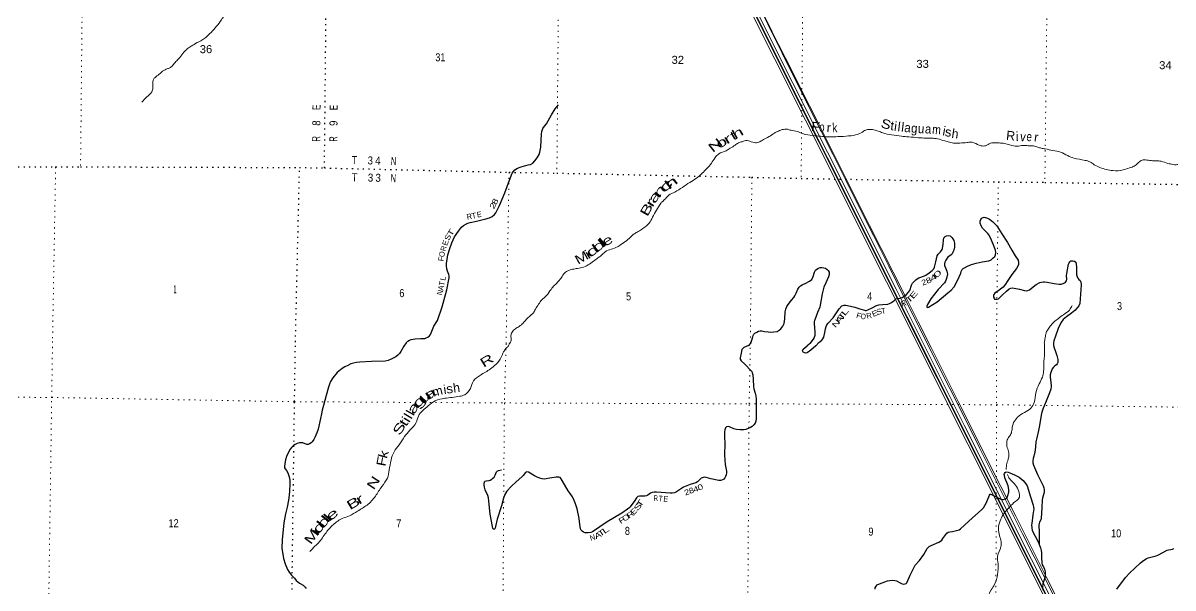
# Model space of a CAD drawing. Header units: feet. Extents: x -1048576 to 137166, y -268550 to 2097152.
# Drawn here: x -178479 to -153338, y 316739 to 329090 of the extents above; entities that cross this region are included whole.
import ezdxf
from ezdxf.enums import TextEntityAlignment as Align

# ---------------------------------------------------------------- set-up
doc = ezdxf.new("R2010")
doc.units = ezdxf.units.FT
doc.header["$LTSCALE"] = 80
doc.linetypes.add('DOTTED', pattern=[1.5, 0.3, -1.2])
for name, color, linetype, lineweight in [('29', 7, 'Continuous', 25), ('39', 7, 'Continuous', 13), ('6', 7, 'DOTTED', 25), ('7', 7, 'DOTTED', 13)]:
    doc.layers.add(name, color=color, linetype=linetype, lineweight=lineweight)
doc.layers.add('30', color=7, linetype='Continuous')
doc.layers.add('41', color=7, linetype='Continuous')

msp = doc.modelspace()

# ---------------------------------------------------------------- linework, layer by layer
at = {"layer": '29'}
for points in [[(-170105.59, 322095.84), (-170089.45, 322114.95), (-170064, 322136.57), (-170031.59, 322153.7), (-169993.75, 322169.38), (-169952.38, 322179.63), (-169905.64, 322188.01), (-169784.57, 322189.69), (-169691.66, 322195.95), (-169661.56, 322206.59), (-169628.55, 322225.02), (-169594.65, 322252.4), (-169571, 322278.43), (-169554.45, 322314.67), (-169515.66, 322422.77), (-169498.87, 322461.04), (-169429.48, 322564.2), (-169419.63, 322584.49), (-169318.03, 322882.04), (-169214.52, 323257.09), (-169160.79, 323522.64), (-169159.18, 323559.74), (-169167.44, 323593.46), (-169196.27, 323664.71), (-169213.4, 323715.54), (-169220.98, 323786.43), (-169221.01, 323838.89), (-169208.62, 323918.97), (-169189.45, 324020.95), (-169150.06, 324158.64), (-169105.16, 324285), (-169046.12, 324413.11), (-168960.9, 324538.69), (-168890.48, 324630.22), (-168851.69, 324664.2), (-168784.87, 324702.84), (-168754.24, 324715.02), (-168700.9, 324729.53), (-168565.16, 324759.2), (-168358.48, 324805.66), (-168283.06, 324827.65), (-168222.17, 324863.59), (-168174.57, 324901.64), (-168141.91, 324942.81), (-168060.12, 325098.75), (-167945.61, 325377.26), (-167845.26, 325654.02), (-167785.73, 325806.35), (-167756.04, 325846.96), (-167723.78, 325877.86), (-167665.55, 325915.8), (-167591.65, 325947.18), (-167433.1, 325989.33), (-167384.79, 326000.26), (-167336.09, 326022.98), (-167287.05, 326074.38), (-167238.35, 326145.08), (-167197.44, 326218.54), (-167181.48, 326265.16), (-167159.13, 326373.78), (-167152.02, 326527.14), (-167145.28, 326662.33), (-167137.54, 326721.72), (-167112.52, 326786.91), (-167080.61, 326832.2), (-167035.9, 326886.4), (-166924.98, 327086.21), (-166841.7, 327215.87), (-166769.35, 327303.32)], [(-158332.89, 323822.37), (-158330.9, 323792.33), (-158310.39, 323737.1), (-158280.47, 323662.61), (-158271.88, 323632.02), (-158270.45, 323601.52), (-158282.14, 323536.6), (-158297.02, 323481.7), (-158310, 323445.99), (-158331.02, 323412.33), (-158475.24, 323261.65), (-158634.59, 323060.77), (-158703.59, 322938.91), (-158721.9, 322898.68), (-158722.12, 322880.75), (-158706.11, 322869.8), (-158684.6, 322879.97), (-158494.66, 322997.45), (-158260.79, 323192.84), (-158190.43, 323250.87), (-158122.98, 323325.47), (-158045.38, 323473.41), (-157979.88, 323621.59), (-157968.52, 323657.02), (-157950.09, 323698.04), (-157926.48, 323722.86), (-157894.82, 323739.09), (-157834.43, 323771.95), (-157742.14, 323808.82), (-157640.72, 323837.14), (-157509.01, 323866.89), (-157361.21, 323894.3), (-157314.45, 323916.26), (-157273.25, 323955.19), (-157236.46, 323988.84), (-157217.52, 324018.74), (-157210.34, 324072.8), (-157219.44, 324123.8), (-157267.3, 324251.97), (-157330.97, 324396.62), (-157364.03, 324457.85), (-157386.39, 324489.15), (-157425.29, 324521.66), (-157502.34, 324601.93), (-157535, 324655.93), (-157552.5, 324716.01), (-157551.68, 324758.35), (-157540.88, 324792.53), (-157524.05, 324818.98), (-157507.77, 324834.3), (-157469.91, 324847.01), (-157437.08, 324838.98), (-157394.85, 324826.38), (-157347.03, 324802.89), (-157281.02, 324749.68), (-157212.31, 324681.1), (-157188.94, 324653.52), (-157081.18, 324480.61), (-156958.4, 324293.88), (-156864.49, 324120.91), (-156788.03, 323999.52), (-156723.6, 323904.08), (-156712.66, 323856.94), (-156717.52, 323804.99), (-156761.48, 323725.06), (-156860.97, 323591.68), (-156962.89, 323438.15), (-156998.2, 323378.04), (-157054.56, 323314.17), (-157142.16, 323249.78), (-157232.17, 323186.9), (-157255.52, 323157.01), (-157261.49, 323132.94), (-157261.59, 323099.7), (-157250.61, 323072.14), (-157238.81, 323056.39), (-157218.79, 323049.3), (-157185.06, 323052.15), (-157156, 323062.22), (-157069.7, 323141.32), (-156977.14, 323230.4), (-156920.49, 323280.26), (-156884.45, 323294.17), (-156846.76, 323297.3), (-156808.49, 323291.74)], [(-161143.42, 322029.2), (-161080.39, 322102.67), (-161014.7, 322159.96), (-160991.78, 322183.87), (-160973.16, 322219.74), (-160948.87, 322324.3), (-160937.21, 322402.84), (-160924.06, 322455.09), (-160903.73, 322494.82), (-160878.29, 322524.89), (-160770.97, 322646), (-160635.98, 322839.27), (-160576.17, 322904.76), (-160552.51, 322917.34), (-160527.42, 322921.98), (-160491.49, 322921.98), (-160450.92, 322914.43), (-160294.37, 322875.02), (-160182.23, 322842.91), (-160132.22, 322826.16), (-160084.01, 322809.44), (-160067.92, 322805.66), (-160046.4, 322805.4), (-160007.09, 322816.91), (-159917.4, 322863.63), (-159823.59, 322914.31), (-159766.94, 322931.11), (-159687.97, 322937.92), (-159574.85, 322945.81), (-159533.51, 322956.97), (-159489.44, 322980.5), (-159436.12, 323023.89), (-159419.51, 323041.66), (-159395.11, 323057.43), (-159354.62, 323069.56), (-159336.35, 323070.42), (-159302.51, 323077.89), (-159259.29, 323091.13), (-159212.34, 323119.84), (-159167.26, 323153.97), (-159125.35, 323195.88), (-159092.81, 323245.42), (-159052.23, 323357.73), (-159033.23, 323399.19), (-159010.49, 323427.61), (-158960.53, 323479), (-158931.58, 323500.16), (-158895.67, 323520.3), (-158773.02, 323562.8), (-158739.16, 323579.85), (-158666.45, 323626.06), (-158602, 323680.18), (-158570.31, 323716.34), (-158550.05, 323755.92), (-158521.57, 323868.47), (-158492.77, 323997.16), (-158473.19, 324036.14), (-158424.33, 324090.75), (-158385.89, 324137.29), (-158374.52, 324160.47), (-158362.5, 324257.18), (-158358.7, 324345.98), (-158345.12, 324393.22), (-158320.87, 324421.99), (-158287.16, 324440.94), (-158245.84, 324447.61), (-158208.34, 324434.6), (-158172.03, 324400.91), (-158149.94, 324371.13), (-158129, 324333.42), (-158116.98, 324279.28), (-158114.81, 324236.19), (-158118.09, 324187.84), (-158133.24, 324121.67), (-158149.92, 324077.05), (-158168.24, 324044.99), (-158190.06, 324020.15), (-158257.31, 323970.35), (-158277.01, 323947.69), (-158306.24, 323903.21), (-158322.86, 323863.96), (-158332.89, 323822.37)], [(-156808.49, 323291.74), (-156695.94, 323271.37), (-156583.51, 323244.94), (-156546.22, 323238.06), (-156515.04, 323239.56), (-156474.22, 323260.5), (-156429.22, 323294.44), (-156330.85, 323371.29), (-156249.31, 323414.13), (-156176.36, 323430.89), (-156145.78, 323432.25), (-156089.74, 323425.16), (-155939.12, 323391.92), (-155828.46, 323377.65), (-155784.19, 323379.44), (-155741.43, 323392.11), (-155708.52, 323409.01), (-155686.27, 323427.38), (-155670.32, 323453.38), (-155660.81, 323489.5), (-155663.55, 323568.06), (-155660.28, 323616.73), (-155619.9, 323819.93), (-155609.95, 323847.14), (-155592.64, 323871.91), (-155574.12, 323889.73), (-155529.68, 323892.9), (-155491.58, 323882.06), (-155465.81, 323859.34), (-155451.62, 323762.12), (-155447.08, 323586.31), (-155434.32, 323543.76), (-155418.33, 323511.02), (-155395.57, 323485.9), (-155370.91, 323461.63), (-155353.19, 323431.59), (-155346.56, 323368.24), (-155370.81, 323063.74), (-155378.65, 322960.3), (-155397.25, 322904.93), (-155430.07, 322860.5), (-155482.9, 322805.39), (-155558.76, 322744.26), (-155663.17, 322667.52), (-155738, 322606.02), (-155788.8, 322538.69), (-155849.9, 322408.61), (-155903.63, 322244.04), (-155942.65, 322144.07), (-155950.34, 322101.13), (-155948, 322042.93), (-155936.77, 321992.13)], [(-162622.11, 322039.94), (-162600.05, 322054.56), (-162575.47, 322083.37), (-162560.04, 322100.69), (-162550.31, 322131.35), (-162526.22, 322225.81), (-162513.3, 322257.93), (-162498.8, 322285.87), (-162476.79, 322311.28), (-162439.35, 322333.18), (-162399.19, 322351.58), (-162364.18, 322359.99), (-162327.37, 322359.68), (-162269.66, 322346.03), (-162191.36, 322336.51), (-162128.72, 322333.18), (-162064.02, 322338.55), (-161993.26, 322348.71), (-161947.03, 322374.78), (-161913.49, 322403.71), (-161870.01, 322459.41), (-161850.61, 322488.38), (-161838.51, 322521.41), (-161828.11, 322568.8), (-161826.32, 322626.19), (-161815.18, 322779.47), (-161799.98, 322833.71), (-161777.61, 322889.16), (-161753.59, 322933.79), (-161681.08, 323029.32), (-161627.4, 323090.88), (-161602.57, 323127.32), (-161579.16, 323182.85), (-161543.1, 323271.01), (-161528.79, 323296.78), (-161513.99, 323314.88), (-161481.58, 323344.62), (-161448.45, 323364.09), (-161363, 323400.8), (-161283.47, 323443.68), (-161236.24, 323485.17), (-161202.73, 323547.13), (-161174.53, 323645.55), (-161151.1, 323684.9), (-161124.84, 323709.21), (-161089.55, 323732.57), (-161051.57, 323742.11), (-161014.1, 323744.21), (-160975.03, 323736.58), (-160937.2, 323727.14), (-160899.06, 323702.78), (-160875.03, 323677.97), (-160855.74, 323641.87), (-160852.72, 323595.21), (-160870.07, 323538.62), (-160931.22, 323406.51), (-160969.41, 323312.33), (-161010.56, 323171.76), (-161029.15, 323048.92), (-161049.89, 322920.06), (-161060.46, 322878.66), (-161111.6, 322759.69), (-161171.22, 322603.31), (-161178.78, 322586.01), (-161182.75, 322553.79), (-161183.08, 322514.68), (-161178.69, 322431.78), (-161168.65, 322328.58), (-161166.08, 322302.54), (-161170.07, 322257.92), (-161183.26, 322216.68), (-161207.98, 322177.87), (-161278.4, 322086.34), (-161298.11, 322062.06), (-161336.05, 322030.59)], [(-170105.59, 322095.84), (-170152.1, 322024.57), (-170218.96, 321911.5), (-170246.97, 321866.46), (-170287.15, 321825.88), (-170328, 321795.3), (-170385.2, 321763.03), (-170432.75, 321737.99), (-170496, 321712.29), (-170562.01, 321699.62), (-170859.01, 321686.92), (-171113.6, 321675.45), (-171187.75, 321668.81), (-171251.25, 321655.77), (-171310.29, 321637.19), (-171379.39, 321603.58), (-171440.73, 321573.95), (-171501.74, 321537.14), (-171608.35, 321448.18), (-171705.57, 321334.8), (-171754.98, 321253.77), (-171778.7, 321194.47), (-171799.97, 321126.4), (-171847.74, 320943.41), (-171908.24, 320726.3), (-171938.27, 320629.87), (-171956.58, 320544.24), (-171974.04, 320440.59), (-172026.69, 320211.22), (-172053.43, 320133.14), (-172100.65, 320030.73), (-172122.6, 319982.93), (-172158.94, 319934.82), (-172181.89, 319911.78), (-172216.26, 319891.42), (-172245.14, 319878.18), (-172273.06, 319876.31), (-172359.26, 319910.23), (-172399.3, 319915.73), (-172433.93, 319911.61), (-172488.24, 319895.97), (-172529.45, 319877), (-172563.35, 319852.49), (-172603.21, 319817.75), (-172638.45, 319773.43), (-172675.85, 319709.98), (-172720.08, 319609.76), (-172741.59, 319537.42), (-172757.04, 319457.2), (-172762.97, 319397.91), (-172759.01, 319366.29), (-172747.16, 319342.57), (-172715.53, 319306.99), (-172687.86, 319255.61), (-172663.48, 319172.27), (-172648.34, 319095.52), (-172644.02, 319022.38), (-172653.32, 318844.74), (-172662.24, 318766.63)], [(-162622.11, 322039.94), (-162718.76, 321994.91), (-162743.87, 321977.52), (-162762.24, 321949.45), (-162780.06, 321875.14), (-162801.77, 321771.57), (-162800.7, 321740.14), (-162780.03, 321704.37), (-162705.64, 321639.37), (-162548.79, 321471.15), (-162535.59, 321444.28), (-162525.07, 321396.05), (-162515.98, 321302.47), (-162506.94, 321134.6), (-162501.37, 321089.7), (-162471.07, 320998.55), (-162457.88, 320937.51), (-162449.25, 320866.81), (-162453.25, 320648.66), (-162448.02, 320492.98), (-162453.93, 320435.5), (-162459.86, 320384.12), (-162473.03, 320339.87), (-162503.34, 320305.06), (-162538.91, 320271.46), (-162577.7, 320246.84), (-162623.9, 320224.03), (-162677.26, 320200.31), (-162724.04, 320192.96), (-162801.78, 320196.36), (-162880.84, 320202.28), (-162937.6, 320217.12), (-163031.68, 320261.29), (-163064.64, 320267.51), (-163096.3, 320260.46), (-163118.01, 320237.86), (-163135.83, 320196.53), (-163143.7, 320150.9), (-163144.84, 320035.05), (-163135.17, 319901.51), (-163144.01, 319639), (-163131.56, 319436.71), (-163100.21, 319295.1), (-163098.49, 319258.28), (-163106.14, 319212.09), (-163119.98, 319172.56), (-163132.78, 319149.8), (-163155.55, 319121.17), (-163186.14, 319102.29), (-163226.71, 319085.6), (-163265.18, 319085.57), (-163442.08, 319127.23), (-163540.45, 319157.33), (-163574.56, 319158.72), (-163609.14, 319154.56), (-163649.66, 319136.98), (-163684.59, 319113.52), (-163736.62, 319061.88), (-163770.73, 319040.35), (-163821.61, 319020.37), (-163892.63, 318998.15), (-164003.44, 318961.08), (-164038.98, 318944.27), (-164191.21, 318842.49), (-164235.09, 318818.58), (-164284.1, 318808.89), (-164332.18, 318808.25), (-164630.51, 318833.96), (-164683.34, 318832.61), (-164724.84, 318824.71), (-164762.17, 318810.13), (-164819.71, 318767.39), (-164847.97, 318755.14), (-164884.93, 318747.63), (-164999.57, 318747.63), (-165035.14, 318735.77), (-165066.76, 318710.07), (-165120.81, 318628.84), (-165211.05, 318508.48), (-165236.56, 318481.45), (-165264.41, 318461.04), (-165385.89, 318375.1), (-165708.31, 318187.07), (-166031.33, 317966.73), (-166064.86, 317955.08), (-166120.2, 317945.2), (-166155.78, 317941.24), (-166191.36, 317945.2), (-166222.99, 317961.01), (-166254.61, 317980.77), (-166278.32, 318006.46), (-166290.57, 318032.14), (-166303.84, 318124.79)], [(-161143.42, 322029.2), (-161256.72, 321935.91), (-161338.56, 321876.8), (-161362.93, 321872.37), (-161384.67, 321876.32), (-161421.04, 321892.47), (-161434.08, 321909.92), (-161436.06, 321929.68), (-161422.22, 321957.35), (-161336.05, 322030.59)], [(-155936.77, 321992.13), (-155903.97, 321907.97), (-155876.3, 321821.01), (-155855.86, 321735.13), (-155852.58, 321702.43), (-155859.1, 321668.51), (-155868.4, 321641.16), (-155884.24, 321618.45), (-155921.76, 321595.7), (-155953.82, 321567.2), (-155979.08, 321528.5), (-156012.51, 321449.07), (-156024.53, 321398.06), (-156024.53, 321344.22), (-156012.4, 321234.89), (-156001.99, 321141.75), (-156012.67, 321083.8), (-156038.81, 321005.03), (-156110.83, 320820.46), (-156182.59, 320650.04), (-156206.36, 320583.76), (-156221.43, 320513.35), (-156255.74, 320293.74), (-156277.91, 320185.04), (-156315.22, 320022.06), (-156334.82, 319933.52), (-156347.06, 319826.65), (-156357.42, 319701.56), (-156392.15, 319568.85), (-156404, 319522.43), (-156402.02, 319474.99), (-156390.78, 319423.34), (-156299.62, 319219.59), (-156190.56, 319001.37), (-156178.68, 318974.96), (-156164.85, 318925.55), (-156154.39, 318881.49), (-156154.97, 318844.51), (-156161.89, 318802.83), (-156189.94, 318704.33), (-156198.45, 318662.68), (-156207.95, 318492.5), (-156218.21, 318265.42), (-156228.97, 318226.17), (-156257.74, 318176.48), (-156266.74, 318148.07), (-156271.57, 318109.28), (-156264.2, 317956.06), (-156262.58, 317713.56), (-156264.82, 317693.11)], [(-167701.15, 319058.39), (-167803.94, 318957.24), (-167900.98, 318852.38), (-167942.38, 318784), (-167976.09, 318704.15), (-168019.65, 318532.85), (-168111.76, 318243.59), (-168146.93, 318086.63), (-168159.89, 318046), (-168165.82, 318031.68), (-168174.35, 318022.48), (-168191.51, 318022.29), (-168200.41, 318028.71), (-168207.33, 318042.05), (-168217.72, 318079.86), (-168263.15, 318355.5), (-168292.35, 318634.88), (-168302.2, 318709.1), (-168318.35, 318758.62), (-168374.59, 318884.93), (-168393.11, 318944.3), (-168396.77, 318996.47), (-168395.09, 319029.29), (-168389.16, 319053), (-168381.26, 319070.79), (-168355.56, 319082.65), (-168290.13, 319087.45), (-168268.6, 319092.53), (-168229.07, 319114.27), (-168206.46, 319136.42), (-168181.64, 319163.68), (-168158.71, 319208.28), (-168126.3, 319276.34), (-168110.66, 319296.3), (-168084.79, 319307.96), (-168021.42, 319318.9)], [(-166303.84, 318124.79), (-166322.79, 318257.02), (-166367.26, 318470.92), (-166396.91, 318579.63), (-166426.54, 318654.97), (-166466.09, 318731.81), (-166517.47, 318804.94), (-166564.01, 318865.63), (-166695.16, 319090.32), (-166715.12, 319127.1), (-166734.42, 319151.67), (-166762.55, 319162.68), (-166825.13, 319159.4), (-166962.81, 319137.7), (-167088.66, 319121.17), (-167132.67, 319122.65), (-167177.6, 319136.98), (-167240.85, 319160.7), (-167298.96, 319192.4), (-167426.64, 319271.39), (-167466.17, 319275.34), (-167491.86, 319263.48), (-167545.23, 319196.28), (-167571.93, 319169.15), (-167701.15, 319058.39)], [(-159527.77, 316905.01), (-159477.37, 316909.59), (-159420.84, 316901.02), (-159380.53, 316891.81), (-159304.71, 316848.36), (-159259.97, 316832.51), (-159220.36, 316824.57), (-159194.74, 316826.58), (-159173, 316836.47), (-159157.27, 316851.7), (-159081.51, 317020.03), (-158991.26, 317208.3), (-158971.41, 317239.66), (-158881.81, 317341.65), (-158782.57, 317469.14), (-158709.42, 317605.19), (-158690.75, 317625.06), (-158669.01, 317642.85), (-158627.55, 317666.32), (-158455.56, 317739.7), (-158417.86, 317761.45), (-158394.29, 317783.18), (-158372.39, 317819.21), (-158279.65, 317937.34), (-158251.98, 317957.1), (-158220.36, 317966.99), (-158159.62, 317972.89), (-158042.48, 318000.58), (-158013.53, 318012.62), (-157981.21, 318032.21), (-157800.16, 318198.62), (-157516.75, 318451.2), (-157481.91, 318489.77), (-157421.42, 318595.74), (-157366.51, 318728.09), (-157350.71, 318771.39), (-157338.85, 318787.2), (-157319.08, 318789.17), (-157218.96, 318737.48), (-157088.88, 318674.46), (-157048.31, 318670.59), (-156999.86, 318684.94), (-156965.3, 318718.02), (-156946.02, 318758.71), (-156929.73, 318832.66), (-156929.45, 318891.77), (-156945.54, 318972.98), (-156968.99, 319048.08), (-157012.74, 319148.88), (-157024.86, 319194.6), (-157026.57, 319222.01), (-157019.97, 319240.98), (-157008.79, 319263.52), (-156987.05, 319274.72), (-156945.54, 319273.4), (-156904.56, 319259.05), (-156801.26, 319214.11), (-156700.46, 319158.77), (-156654.62, 319127.14), (-156611.52, 319087.61), (-156558.16, 319016.46), (-156528.26, 318971.24), (-156453.91, 318731.44), (-156396.09, 318550.02), (-156385.4, 318503.86), (-156384.23, 318470.97), (-156402.6, 318336.47), (-156426.22, 318148.99), (-156429.69, 318123.12), (-156427.71, 318051.96), (-156414.82, 317999.26), (-156284.23, 317744.27), (-156235.99, 317617.14), (-156221.06, 317555.19), (-156214.25, 317504.48), (-156214, 317405.77)], [(-172662.24, 318766.63), (-172674.96, 318655.21), (-172706.03, 318502.22), (-172741.22, 318358.31), (-172774.8, 318164.02), (-172790.63, 318012.43), (-172811.73, 317801), (-172818.3, 317605.29), (-172794.24, 317432.93), (-172780.74, 317381.95), (-172745.17, 317263.36), (-172695.76, 317144.78), (-172663.36, 317082.97), (-172610.77, 317016.31), (-172546.65, 316951.49), (-172504.04, 316903.66), (-172431.52, 316844.29), (-172355.81, 316796.93), (-172307.98, 316755.13), (-172286.64, 316725.78)], [(-154566.92, 316710.33), (-154374.2, 316966.91), (-154279.33, 317071.65), (-154170.77, 317175.84), (-154048.09, 317287.09), (-153986.82, 317336.5), (-153924.82, 317377.4), (-153882.07, 317395.8), (-153704.19, 317445.21), (-153668.97, 317457.54), (-153638.96, 317468.93), (-153492.71, 317551.94), (-153465.12, 317564.9), (-153433.42, 317573.68), (-153387.96, 317579.61), (-153349.6, 317589.04), (-153318.78, 317603.33)], [(-156214, 317405.77), (-156207.97, 317278.12), (-156196.47, 317241.62), (-156166.83, 317198.14), (-156147.77, 317147.69), (-156133.23, 317091.41), (-156129.77, 317028.15), (-156135.2, 316980.73), (-156185.86, 316831.16), (-156190.54, 316757.39), (-156182.43, 316687.64)], [(-159852.9, 316713.93), (-159847.73, 316741.19), (-159829.18, 316777.17), (-159802.15, 316805.01), (-159752.1, 316828.56), (-159578.17, 316891.81), (-159527.77, 316905.01)]]:
    msp.add_lwpolyline(points, dxfattribs=at)
at = {"layer": '39'}
for points in [[(-139726.18, 284721.75), (-139786.61, 284683.23), (-139865.18, 284636.58), (-139935.68, 284589.96), (-139981.99, 284555.51), (-140024.23, 284506.92), (-140030.24, 284490.75), (-140030.24, 284490.75), (-140086.75, 284492.64)], [(-175881.95, 327357.1), (-175768.56, 327473.95), (-175663.31, 327586.92), (-175639.35, 327671.24), (-175639.24, 327772.2), (-175631.79, 327838.69), (-175598.34, 327894.55), (-175501.93, 327971.35), (-175427.94, 328036.49), (-175315.82, 328092.78), (-175256.8, 328117.84), (-175188.87, 328183.1), (-175116.52, 328266.44), (-175052.49, 328337.84), (-174959.25, 328455.09), (-174889.26, 328522.33), (-174801.29, 328581.13), (-174672.53, 328661.31), (-174566.59, 328711.67), (-174480.51, 328776.57), (-174363.25, 328885.25), (-174247.5, 329018.2), (-174141.61, 329161.45), (-174064.85, 329262.88), (-174000.86, 329332.26), (-173934.39, 329423.8), (-173876.96, 329469.08), (-173751.2, 329502.88), (-173639.8, 329524.86), (-173489.92, 329554.14), (-173323.49, 329603.27), (-173215.28, 329665.7), (-173092.48, 329750.04), (-172993.88, 329834.87), (-172878.77, 329937.55), (-172810.28, 330029.05), (-172756.67, 330084.5), (-172654.37, 330153.11), (-172534.02, 330217.31), (-172289.83, 330319.39), (-172118.52, 330408.81), (-171961.28, 330500.53), (-171855.95, 330617.54), (-171787.33, 330715.09), (-171713.83, 330852.94), (-171596.19, 330979.79), (-171502.96, 331097.04), (-171345.29, 331208.95), (-171261.48, 331261.77), (-171159.66, 331308.18), (-171060.61, 331318.29), (-170911.5, 331311.23), (-170773.13, 331369.01), (-170637.56, 331485.4), (-170529.13, 331557.92), (-170363.74, 331653.52), (-170243.21, 331725.8), (-170138.99, 331790.32), (-170007.66, 331896.71), (-169872.08, 332013.1), (-169802.69, 332052.08), (-169737.79, 332068.94), (-169659.01, 332170.33), (-169586.06, 332281.93), (-169488.84, 332397.08), (-169279.26, 332483.71), (-169185.12, 332548.44), (-169103.92, 332573.05), (-169047.74, 332654.7), (-168995.51, 332740.47), (-168902.7, 332837.54), (-168781.79, 332927.98), (-168719.01, 333035.75), (-168700, 333172.68), (-168665.02, 333301.2), (-168573.97, 333410.42), (-168445.99, 333549.18), (-168327.02, 333643.7), (-168154.29, 333704.82), (-168007.68, 333770.51), (-167843.05, 333829.77), (-167707.89, 333831.08), (-167574.52, 333842.51), (-167512.42, 333917.99), (-167472.78, 334076.71), (-167426.51, 334166.64), (-167269.74, 334236.16), (-167145.48, 334294.23), (-167077.2, 334375.64), (-167014.38, 334485.43), (-166921.65, 334578.45)], [(-167847.04, 322078.71), (-167808.7, 322143.55), (-167810.86, 322232.45), (-167799.12, 322310.96), (-167734.92, 322390.43), (-167655.15, 322443.34), (-167562.97, 322510.13), (-167496.8, 322587.54), (-167416.43, 322668.7), (-167321.86, 322753.62), (-167275.85, 322831.44), (-167206.93, 322943.13), (-167136.39, 323036.6), (-167035.6, 323129.47), (-166935.89, 323266.78), (-166857.32, 323358.08), (-166791.45, 323421.36), (-166739.73, 323482.91), (-166677.29, 323574.54), (-166594.86, 323657.68), (-166489.08, 323699.96), (-166383.77, 323720.04), (-166264.31, 323741.86), (-166123.84, 323803.63), (-166007.26, 323880.02), (-165910.84, 323956.83), (-165839.17, 324007.88), (-165752.8, 324086.9), (-165618.46, 324144.76), (-165484.28, 324194.55), (-165406.52, 324247.49), (-165277.55, 324337.77), (-165182.94, 324424.7), (-165111.1, 324483.83), (-165029.48, 324528.62), (-164933.31, 324593.31), (-164793.75, 324707.6), (-164714.16, 324847.34), (-164630.33, 324997.09), (-164532.34, 325148.57), (-164486.93, 325198.14), (-164416.89, 325267.39), (-164359.2, 325324.79), (-164228.64, 325394.84), (-164063.12, 325496.49), (-163901.47, 325606.3), (-163758.38, 325696.29), (-163628.99, 325806.75), (-163536.18, 325903.82), (-163430.76, 326024.86), (-163349.54, 326146.39), (-163265.14, 326227.47), (-163108.32, 326299.01), (-163016.45, 326351.68), (-162910.08, 326422.22), (-162836.48, 326469.19), (-162759.27, 326495.9), (-162647.83, 326519.89), (-162525.52, 326485.11), (-162412.7, 326478.79), (-162337.25, 326517.65), (-162163.93, 326607.03), (-162047.31, 326685.44), (-161992.23, 326714.61), (-161882.38, 326758.83), (-161769.22, 326768.66), (-161683, 326744.7), (-161554.47, 326717.87), (-161434.44, 326671.02), (-161211.41, 326630.16), (-160875.14, 326603.16), (-160540.12, 326612.54), (-160323.84, 326634.41), (-160155.22, 326691.58), (-160053.14, 326750.09), (-159980.22, 326764.77), (-159909.7, 326761.32), (-159787.35, 326728.56), (-159683.32, 326688.09), (-159490.61, 326643.8), (-159273.38, 326615.18), (-159116.38, 326599.89), (-158900.9, 326583.41), (-158747.8, 326574.25), (-158616.75, 326571.6), (-158485.91, 326558.86), (-158329.59, 326511.27), (-158225.26, 326484.93), (-158110.76, 326462.42), (-157995.72, 326466.15), (-157840.22, 326475.12)], [(-157840.22, 326475.12), (-157765.32, 326487.74), (-157615.13, 326436.24), (-157537.1, 326406.39), (-157438.22, 326408.43), (-157326.14, 326462.7), (-157219.12, 326468.61), (-157136.45, 326466.94), (-157023.72, 326456.58), (-156907.38, 326425.96), (-156748.65, 326396.49), (-156617.18, 326414.03), (-156504.36, 326407.7), (-156389.52, 326401.34), (-156295.23, 326377.22), (-156219.09, 326353.47), (-156130.67, 326337.55), (-155964.05, 326299.85), (-155797.31, 326268.2), (-155639.6, 326190.3), (-155507.6, 326137.15), (-155258.53, 326087.68), (-155154.37, 326053.27), (-155060.85, 325992.82), (-154935.06, 325931.71), (-154794.82, 325886.47), (-154652.1, 325863.39), (-154427.93, 325877.03), (-154287.75, 325924.67), (-154184.08, 325962.96), (-154108.16, 326024.02), (-154032.29, 326083.06), (-153939.21, 326097.33), (-153814.46, 326082.7), (-153699.58, 326078.35), (-153598.94, 326068.24), (-153448.67, 326020.77), (-153340.22, 325998.39), (-153271.8, 325990.94), (-153221.18, 326000.02), (-153158.47, 326008.84), (-153154.96, 326009.93)], [(-155545.17, 322915.15), (-155601.73, 322815.33), (-155734.99, 322713.02), (-155843.63, 322630.41), (-155944.12, 322551.68), (-156022.69, 322460.38), (-156082.9, 322378.81), (-156114.72, 322304.74), (-156139.61, 322176.01), (-156151.4, 322095.48), (-156148.3, 322050.99), (-156148.64, 322034.84), (-156147.47, 321994.43), (-156147.43, 321993.64)], [(-167847.04, 322078.71), (-167877.59, 322020.44), (-167927.31, 321967.08), (-167971.31, 321899.44), (-168026.61, 321781.56), (-168139.31, 321626.67), (-168260.79, 321526.53), (-168479.98, 321392.37), (-168630.38, 321264.64), (-168698.94, 321098.59), (-168823.31, 320962.16), (-168929.03, 320930.34), (-169259.12, 320885.71), (-169466.33, 320830.06), (-169618.32, 320720.55), (-169739.85, 320618.4), (-169835.59, 320497.45), (-169885.47, 320353.17), (-170022.66, 320186.74), (-170137, 320048.05), (-170254.36, 319867), (-170364.9, 319718.12), (-170431.87, 319533.84), (-170471.33, 319318.6), (-170511.89, 319141.77), (-170633.29, 318960.82), (-170775.68, 318746.03), (-170957.94, 318552.39), (-171162.95, 318419.91), (-171341.02, 318317.09), (-171489.68, 318262.05), (-171696.91, 318121.54), (-171854.47, 317947.52), (-172017.18, 317727.15), (-172124.59, 317624.66), (-172205.39, 317537.69)], [(-156147.43, 321993.64), (-156146.01, 321854.79), (-156151.92, 321776.13), (-156163.47, 321630.94), (-156167.18, 321475.46), (-156194.43, 321348.82), (-156264.57, 321200.99), (-156335.88, 321004.7), (-156373.17, 320795.47), (-156446.87, 320667.92), (-156588.28, 320578.37), (-156736.14, 320472.81), (-156821.7, 320355.65), (-156857.55, 320207), (-156882.1, 320108.58), (-156936.48, 320029.07), (-156971.51, 319914.74), (-156961.96, 319807.43), (-156926.34, 319693.44), (-156952.68, 319520.31), (-156979.83, 319397.72), (-156983.47, 319327.66)], [(-156959.95, 319217.43), (-156911.56, 319129.39), (-156779.68, 318988.84), (-156708.41, 318845.71), (-156697.19, 318724.21), (-156815.07, 318605.81), (-156943.33, 318475.53), (-157051.47, 318342.75), (-157119.35, 318204.97), (-157153.62, 318038.1), (-157131.06, 317884), (-157097.88, 317751.88), (-157100.63, 317636.78), (-157176.07, 317436.55), (-157161.87, 317270.53), (-157175.54, 317036.49), (-157237.23, 316819.77), (-157314.87, 316696.36), (-157392.8, 316475.98), (-157401.32, 316288.28), (-157522.49, 316032.57), (-157586.1, 315904.79), (-157689.48, 315717.34), (-157752.33, 315537.01), (-157810.27, 315392.92), (-157852.74, 315305.04), (-157915.09, 315229.76), (-157998.35, 315124.67), (-158074.24, 315073.96), (-158204.23, 314955.84), (-158269.52, 314842.24), (-158304.88, 314713.78), (-158394, 314616.91), (-158481.14, 314517.98), (-158565.78, 314439.19), (-158643.17, 314325.88), (-158685.64, 314238), (-158697.62, 314074.63), (-158729.66, 314000.64), (-158764.45, 313896.41), (-158799.53, 313780.07), (-158889.17, 313660.99), (-158937.8, 313484.36), (-158940.79, 313359.16), (-158917.8, 313223.24), (-158874.93, 312989.87), (-158829.18, 312792.79), (-158845.62, 312611.35), (-158875.38, 312379.71), (-158895.86, 312198.37), (-158921.01, 311990.87), (-158936.2, 311861.92), (-158913.21, 311726), (-158850.98, 311542.68), (-158837.99, 311326.18), (-158867.64, 311183.44), (-158954.89, 310995.61), (-159007.02, 310841.29), (-159042.24, 310718.88), (-159023.81, 310560.85), (-158970.66, 310420.17), (-158871.86, 310330.93), (-158740.7, 310244.95), (-158714.82, 310145.33), (-158717, 309969.61), (-158703.61, 309854.12), (-158602.28, 309702.19), (-158492.49, 309651.07), (-158340.95, 309572.68), (-158299.6, 309529.27)]]:
    msp.add_spline(points, degree=3, dxfattribs=at)
at = {"layer": '6'}
msp.add_line((-172523.16, 322114.43), (-172432.65, 325930.36), dxfattribs=at)
for points in [[(-171888.24, 325921.37), (-171838.66, 330863.54), (-171838.74, 331243.16), (-171803.19, 336189.66), (-171800.08, 336528.84), (-171763.89, 341505.61), (-171766.16, 341877.2), (-171686.76, 346990.41), (-171686.45, 347196.37), (-171594.13, 352252.78), (-171592.55, 352519.29), (-171461.22, 357512.31), (-171401.17, 362856.11), (-171029.59, 368097.56)], [(-183787.3, 326000.58), (-183057.09, 325985.81), (-182543.01, 325973.39), (-177765.35, 325943.36), (-177220.69, 325946.47), (-172432.65, 325930.36), (-171888.24, 325921.37), (-167852.17, 325827.59), (-166807.76, 325808.47), (-162545.7, 325718.2), (-161467.14, 325692.33), (-157156.36, 325617.23), (-156140.01, 325606.76), (-153158.05, 325560.51)], [(-173033.13, 293882.26), (-172878.01, 299275.08), (-172872.67, 299329.51), (-172745.26, 304745.21), (-172738.67, 304852.14), (-172695.86, 310106.22), (-172695.61, 310201.17), (-172615.25, 315422.02), (-172613.32, 315502.8), (-172542.98, 320810.77), (-172523.16, 322114.43)]]:
    msp.add_lwpolyline(points, dxfattribs=at)
at = {"layer": '7'}
for p, q in [((-177765.35, 325943.36), (-177832.96, 322156.2)), ((-167852.17, 325827.59), (-167918.93, 322079.25)), ((-162545.7, 325718.2), (-162578.62, 322039.63)), ((-157156.36, 325617.23), (-157200.14, 322001.01))]:
    msp.add_line(p, q, dxfattribs=at)
for points in [[(-176905.66, 357679.01), (-176905.83, 352592.47), (-176955.68, 347254.52), (-177071.8, 341930.03), (-177113.53, 336593.94), (-177166.98, 331276.26), (-177220.69, 325946.47)], [(-156021.66, 341384.97), (-156062.84, 336075.12), (-156080.21, 330746.61), (-156140.01, 325606.76)], [(-166681.11, 341073.14), (-166721.55, 336131.26), (-166762.31, 330841.6), (-166807.76, 325808.47)], [(-161345.23, 341022.6), (-161390.96, 336114.27), (-161420.43, 330786.01), (-161467.14, 325692.33)], [(-177974.67, 312568.27), (-177929.65, 315518.93), (-177851.43, 320903.49), (-177832.96, 322156.2)], [(-167918.93, 322079.25), (-167955.58, 320783.8), (-167991.77, 315468.94), (-168040.06, 310154.38), (-168141.28, 304820.89), (-168261.01, 299388.83), (-168383.75, 293999.28)], [(-163060.64, 294013.29), (-162896.83, 299432.16), (-162785.13, 304781.57), (-162682.04, 310108.97), (-162639.46, 315437.81), (-162605, 320764.82), (-162578.62, 322039.63)], [(-157200.14, 322001.01), (-157193.9, 320744.4), (-157216.74, 315396.9), (-157255.23, 310069.98), (-157385.76, 304692.74), (-157544.85, 299386.89), (-157671.45, 293920.65)], [(-183828.53, 321004.53), (-183145, 320943.32), (-177851.43, 320903.49), (-172542.98, 320810.77), (-169993.02, 320795.78)], [(-169583.12, 320793.37), (-167955.58, 320783.8), (-162605, 320764.82), (-157193.9, 320744.4), (-153191.53, 320692.08)]]:
    msp.add_lwpolyline(points, dxfattribs=at)

# ---------------------------------------------------------------- texts
at = {"layer": '30'}
for s, rotation, width, p in [('2', 62.323, 1.45, (-168155.99, 325068.13)), ('8', 62.323, 1.45, (-168107.8, 325159.69)), ('R', 12.33, 0.85, (-168709.01, 324801.14)), ('T', 12.33, 1.1, (-168608.29, 324820.56)), ('E', 12.669, 0.95, (-168492.17, 324846.77)), ('T', 59.531, 1.55, (-169073.98, 324477.77)), ('E', 70.438, 1.1, (-169188.16, 324264.51)), ('S', 65.257, 1.2, (-169139.07, 324378.97)), ('O', 79.354, 0.8, (-169260.98, 324026.05)), ('R', 74.035, 0.95, (-169227.57, 324144.9)), ('F', 81.205, 0.9, (-169278.71, 323923.8)), ('4', 35.576, 1.7, (-158543.87, 323476.71)), ('0', 41.711, 2.05, (-158448.25, 323560.39)), ('T', 78.561, 1.05, (-169262.48, 323383.72)), ('2', 19.112, 1.2, (-158763.28, 323365.09)), ('8', 23.688, 1.35, (-158654.53, 323409.12)), ('N', 74.571, 0.95, (-169307.64, 323182.82)), ('T', 38.417, 1.8, (-159061.54, 323006.01)), ('E', 49.915, 1.65, (-158963.44, 323111.34)), ('L', 51.682, 1.8, (-160462.78, 322737.44)), ('E', 23.956, 1.2, (-159832.46, 322688.32)), ('S', 19.479, 1.1, (-159742.99, 322723.52)), ('T', 11.449, 1.05, (-159656.3, 322738.26)), ('R', 17.032, 0.95, (-159209.38, 322907.71)), ('N', 48.455, 1.55, (-160660.74, 322483.91)), ('A', 50.036, 1.7, (-160585.92, 322567.81)), ('T', 51.872, 1.8, (-160532.06, 322646.1)), ('F', 344.022, 1.05, (-160223.57, 322635.52)), ('O', 352.794, 0.75, (-160116.98, 322616.51)), ('R', 13.893, 0.9, (-159968.53, 322634.61)), ('2', 19.635, 1.25, (-163946.44, 318776.7)), ('8', 21.024, 1.25, (-163847.73, 318814.08)), ('4', 21.348, 1.3, (-163749.04, 318846.07)), ('0', 20.255, 1.35, (-163651.46, 318887.24)), ('S', 49.671, 1.65, (-164992.85, 318474.83)), ('T', 56.36, 1.65, (-164938.57, 318559.64)), ('R', 0.464, 0.65, (-164644.58, 318643.9)), ('T', 355.074, 0.9, (-164540.45, 318635.97)), ('E', 355.074, 0.8, (-164430.76, 318626.04)), ('F', 30.25, 1.45, (-165357.14, 318171.92)), ('O', 33.112, 1.25, (-165269.03, 318227.14)), ('R', 35.277, 1.35, (-165165.64, 318296.03)), ('T', 34.299, 1.65, (-165800.87, 317893.94)), ('L', 34.299, 1.65, (-165708.37, 317957.04)), ('A', 29.095, 1.35, (-165885.77, 317837.51))]:
    msp.add_text(s, height=120, rotation=rotation, dxfattribs=dict(at, width=width)).set_placement(p, align=Align.CENTER)
for s, rotation, p in [('A', 78.561, (-169280.33, 323289.95)), ('L', 78.561, (-169239.36, 323495.39)), ('E', 45.014, (-165085.34, 318368.71)), ('N', 18.032, (-166008.73, 317783.87))]:
    msp.add_text(s, height=120, rotation=rotation, dxfattribs=at).set_placement(p, align=Align.CENTER)
at = {"layer": '41'}
for s, rotation, width, p in [('F', 353.984, 1.2, (-161159.18, 326725.21)), ('o', 356.838, 0.8, (-161018.61, 326715.63)), ('k', 0.612, 0.85, (-160731.7, 326701.77)), ('S', 345, 1.2, (-159636.9, 326783.55)), ('a', 354.725, 0.95, (-159149.75, 326703.4)), ('g', 355.447, 0.95, (-159001.41, 326691.05)), ('u', 356.32, 0.95, (-158851.08, 326680.41)), ('a', 355.919, 0.9, (-158696.95, 326674.98)), ('N', 38.373, 1.6, (-163282.15, 326341.56)), ('r', 30.823, 1.7, (-163028.14, 326470.9)), ('t', 30.709, 1.45, (-162900.89, 326543.13)), ('h', 30.306, 1.6, (-162805.44, 326601.71)), ('m', 354.605, 0.85, (-158516.29, 326660.62)), ('s', 353.145, 1.05, (-158262.74, 326608.85)), ('v', 353.569, 0.9, (-156628.8, 326505.5)), ('e', 355.665, 0.8, (-156487.38, 326508.7)), ('o', 32.087, 1.55, (-163159.07, 326395.36)), ('c', 43.852, 2.25, (-164361.59, 325459.94)), ('h', 37.818, 1.85, (-164247.23, 325523.23)), ('a', 54.876, 1.75, (-164598.08, 325231.21)), ('n', 50.378, 1.9, (-164488.5, 325354.57)), ('B', 60.783, 1.55, (-164763.48, 324964.03)), ('r', 59.331, 1.7, (-164678.04, 325112.69)), ('d', 38.508, 1.95, (-165836.73, 324142.72)), ('l', 39.447, 1.6, (-165743.17, 324224.88)), ('e', 30.91, 1.5, (-165655.16, 324253.65)), ('M', 29.646, 1.3, (-166219.71, 323876.07)), ('i', 31.53, 1.35, (-166084.65, 323944.99)), ('d', 37.372, 1.9, (-165971.6, 324033.85)), ('R', 31.691, 1.5, (-168287.5, 321627.56)), ('a', 33.068, 1.7, (-169525.09, 320903.1)), ('s', 7.601, 1.1, (-169140.56, 320996.24)), ('g', 47.624, 2.05, (-169750.21, 320755.24)), ('u', 39.055, 1.95, (-169638.66, 320829.78)), ('l', 59.052, 1.25, (-169973.11, 320445.8)), ('l', 60.652, 1.2, (-169924.42, 320519.63)), ('a', 57.34, 1.65, (-169865.65, 320621.07)), ('S', 58.886, 1.55, (-170171.39, 320172.59)), ('t', 57.587, 1.5, (-170076.3, 320299.08)), ('i', 58.843, 1.35, (-170017.72, 320373.15)), ('F', 79.478, 1.3, (-170541.69, 319490.16)), ('k', 74.248, 1.25, (-170504.01, 319636.77)), ('N', 56.492, 1.45, (-170736.76, 318985.68)), ('B', 30.715, 1.6, (-171208.5, 318509.16)), ('r', 31.608, 1.7, (-171067.06, 318596.34)), ('d', 52.611, 1.9, (-171834.34, 318125)), ('l', 49.196, 1.65, (-171743.95, 318215.51)), ('e', 39.701, 1.8, (-171661.41, 318272.54)), ('M', 53.737, 1.45, (-172092.97, 317804.12)), ('i', 54.709, 1.5, (-172009.95, 317909.99)), ('d', 54.488, 1.85, (-171932.9, 318010.5))]:
    msp.add_text(s, height=200, rotation=rotation, dxfattribs=dict(at, width=width)).set_placement(p, align=Align.CENTER)
for s, rotation, p in [('r', 356.838, (-160868.92, 326702.97)), ('t', 351.511, (-159489.31, 326746.07)), ('i', 351.835, (-159416.37, 326734.17)), ('l', 353.155, (-159337.29, 326723.57)), ('l', 353.155, (-159258.11, 326714.07)), ('i', 349.611, (-158357.84, 326632.58)), ('h', 351.687, (-158114.66, 326572.15)), ('R', 354.074, (-156896.8, 326528.69)), ('i', 2.281, (-156741.57, 326512.99)), ('r', 351.826, (-156341.05, 326497.17)), ('m', 14.417, (-169393.67, 320947.13)), ('i', 7.8, (-169243.09, 320977.59)), ('h', 7.601, (-168989.04, 321017.55))]:
    msp.add_text(s, height=200, rotation=rotation, dxfattribs=at).set_placement(p, align=Align.CENTER)
at = {"layer": '6'}
for s, rotation, width, p in [('E', 89.425, 0.75, (-171974.96, 327245.11)), ('E', 89.425, 0.75, (-171599.98, 327241.36)), ('8', 89.425, 0.9, (-171978.41, 326901.4)), ('9', 89.425, 0.9, (-171603.43, 326897.65)), ('R', 89.425, 0.7, (-171981.86, 326557.69)), ('R', 89.425, 0.7, (-171606.88, 326553.93)), ('T', 358.669, 0.85, (-171237.24, 326006.27)), ('3', 358.669, 0.9, (-170888.78, 325998.17)), ('4', 358.669, 0.9, (-170722.46, 325994.31)), ('N', 358.669, 0.7, (-170378.82, 325986.32)), ('T', 358.669, 0.85, (-171231.79, 325631.04)), ('3', 358.669, 0.9, (-170883.33, 325622.95)), ('3', 358.669, 0.9, (-170717.02, 325619.08)), ('N', 358.669, 0.7, (-170384.39, 325611.35))]:
    msp.add_text(s, height=175, rotation=rotation, dxfattribs=dict(at, width=width)).set_placement(p, align=Align.CENTER)
at = {"layer": '7'}
for s, width, p in [('36', 1.05, (-174615.14, 328431.04)), ('31', 0.85, (-169465.14, 328253.06)), ('32', 1.05, (-164300.76, 328197.03)), ('33', 1.05, (-158949.47, 328108.95)), ('34', 1.05, (-153641.3, 328080.3)), ('1', 0.4, (-175189.23, 323183.39)), ('6', 0.85, (-170251.38, 323097.61)), ('5', 0.85, (-165295.09, 323025.6)), ('4', 0.85, (-160025.14, 323028.86)), ('3', 0.85, (-154562.99, 322814.5)), ('12', 0.85, (-175297.53, 318068.22)), ('7', 0.85, (-170317.63, 318064.28)), ('8', 0.85, (-165321.46, 317900.39)), ('9', 0.85, (-159997.33, 317883.92)), ('10', 0.85, (-154691.62, 317845.82))]:
    msp.add_text(s, height=175, dxfattribs=dict(at, width=width)).set_placement(p)

doc.saveas('drawing.dxf')
